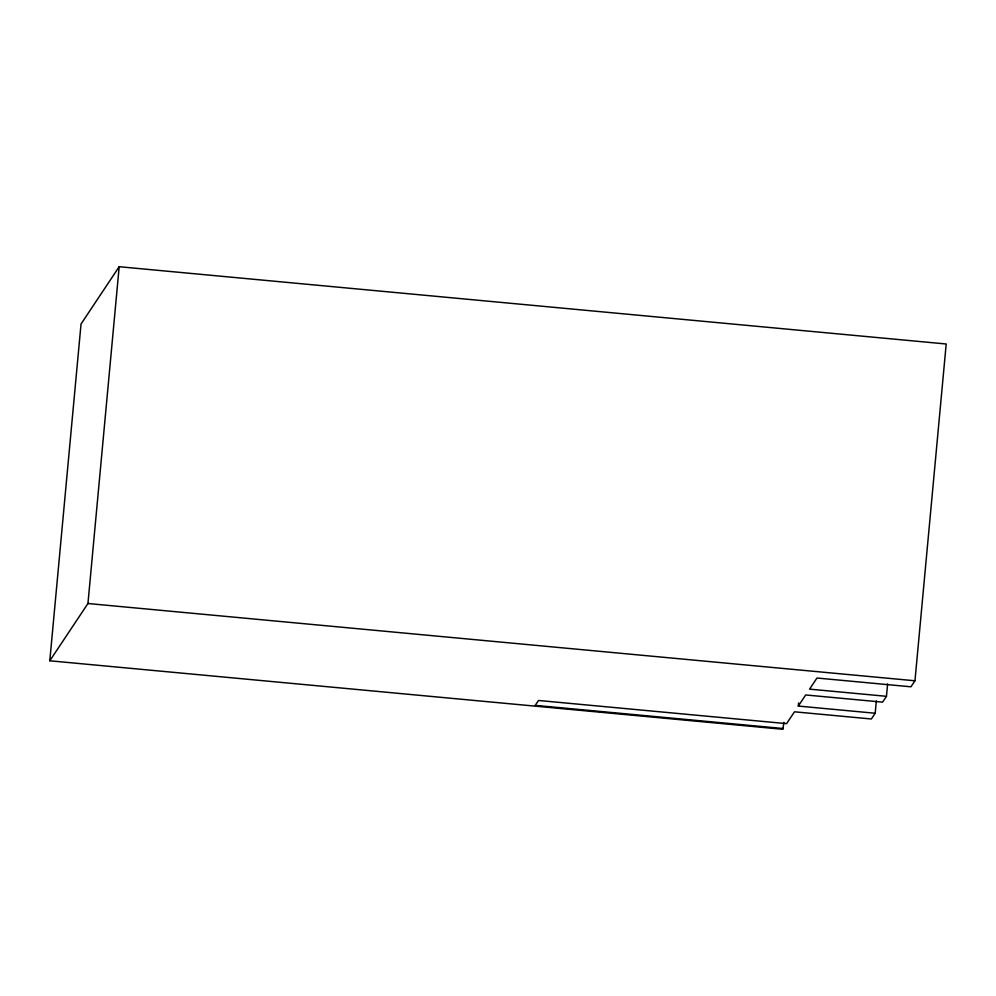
<?xml version="1.0" encoding="UTF-8"?>
<svg xmlns="http://www.w3.org/2000/svg" width="996" height="996" viewBox="0 0 996 996"><rect width="100%" height="100%" fill="white"/><g stroke="black" fill="none" stroke-linecap="round" stroke-linejoin="round"><path stroke-width="1.49" d="M783.914 722.361L782.856 729.284L49.8 660.784L81.037 323.999L119.184 266.716L946.2 343.994L914.963 680.778L910.942 686.804L816.981 678.027L809.586 689.132L886.465 696.316L887.61 683.953M49.8 660.784L87.947 603.514L119.184 266.716M876.343 700.885L875.198 713.248L798.306 706.064L798.593 702.977M798.306 706.064L805.702 694.959L882.581 702.143L886.465 696.316M875.198 713.248L871.363 718.988L794.484 711.804L786.603 723.644L538.5 700.462L535.25 705.367L783.342 728.537M87.947 603.514L914.963 680.778"/></g></svg>
